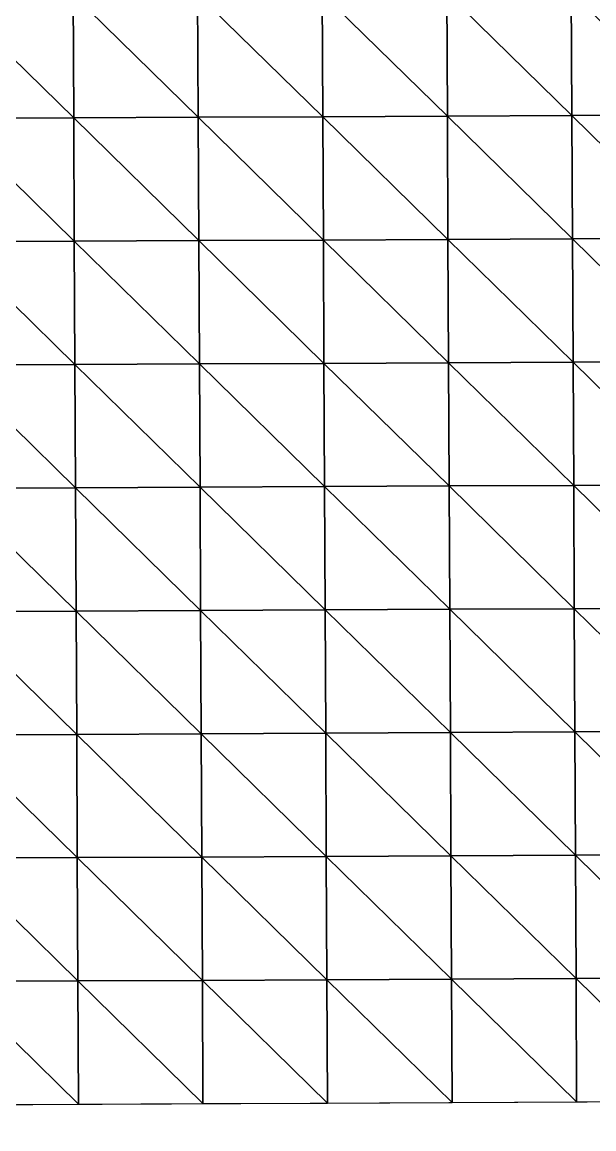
# Model space of a CAD drawing. Extents: x -372 to 678, y -263 to 741.
# Drawn here: x 445.8 to 503.5, y 214.8 to 326.4 of the extents above; entities that cross this region are included whole.
import ezdxf

# ---------------------------------------------------------------- set-up
doc = ezdxf.new("R2010")
doc.units = 0
doc.header["$LTSCALE"] = 0.0254
doc.layers.get('0').update_dxf_attribs({"linetype": 'CONTINUOUS'})
doc.layers.add('LOCATION_SNAPSHOT', color=144, linetype='CONTINUOUS')
doc.layers.add('LOCATION_TERRAIN', color=36, linetype='CONTINUOUS')

# ---------------------------------------------------------------- blocks, each defined once
blk = doc.blocks.new('LOCATION_SNAPSHOT_1')
at = {"color": 8}
mesh = blk.add_polyface(dxfattribs=at)
corners = [(-63.49, 214.77), (675.12, 740.67), (-66.01, 737.09), (677.64, 218.35)]
mesh.append_faces([[corners[k] for k in face] for face in [(0, 1, 2), (1, 0, 3)]], dxfattribs={"vtx0": -1, "color": 8})
blk = doc.blocks.new('LOCATION_TERRAIN_1')
at = {"color": 8}
mesh = blk.add_polyface(dxfattribs=at)
corners = [(488.74, 316.93, 12.62), (488.68, 329.36, 13.44), (476.11, 329.3, 12.85)]
mesh.append_faces([[corners[k] for k in face] for face in [(0, 1, 2)]], dxfattribs={"color": 8})
mesh = blk.add_polyface(dxfattribs=at)
corners = [(501.3, 316.99, 13.1), (501.24, 329.42, 14.02), (488.68, 329.36, 13.44)]
mesh.append_faces([[corners[k] for k in face] for face in [(0, 1, 2)]], dxfattribs={"color": 8})
mesh = blk.add_polyface(dxfattribs=at)
corners = [(501.3, 316.99, 13.1), (488.68, 329.36, 13.44), (488.74, 316.93, 12.62)]
mesh.append_faces([[corners[k] for k in face] for face in [(0, 1, 2)]], dxfattribs={"color": 8})
mesh = blk.add_polyface(dxfattribs=at)
corners = [(513.86, 317.05, 12.29), (513.8, 329.48, 13.47), (501.24, 329.42, 14.02)]
mesh.append_faces([[corners[k] for k in face] for face in [(0, 1, 2)]], dxfattribs={"color": 8})
mesh = blk.add_polyface(dxfattribs=at)
corners = [(513.86, 317.05, 12.29), (501.24, 329.42, 14.02), (501.3, 316.99, 13.1)]
mesh.append_faces([[corners[k] for k in face] for face in [(0, 1, 2)]], dxfattribs={"color": 8})
mesh = blk.add_polyface(dxfattribs=at)
corners = [(451.05, 316.75, 10.19), (450.99, 329.18, 10.68), (438.43, 329.12, 9.44)]
mesh.append_faces([[corners[k] for k in face] for face in [(0, 1, 2)]], dxfattribs={"color": 8})
mesh = blk.add_polyface(dxfattribs=at)
corners = [(451.05, 316.75, 10.19), (438.43, 329.12, 9.44), (438.49, 316.68, 9.05)]
mesh.append_faces([[corners[k] for k in face] for face in [(0, 1, 2)]], dxfattribs={"color": 8})
mesh = blk.add_polyface(dxfattribs=at)
corners = [(463.61, 316.81, 11.32), (463.55, 329.24, 11.93), (450.99, 329.18, 10.68)]
mesh.append_faces([[corners[k] for k in face] for face in [(0, 1, 2)]], dxfattribs={"color": 8})
mesh = blk.add_polyface(dxfattribs=at)
corners = [(463.61, 316.81, 11.32), (450.99, 329.18, 10.68), (451.05, 316.75, 10.19)]
mesh.append_faces([[corners[k] for k in face] for face in [(0, 1, 2)]], dxfattribs={"color": 8})
mesh = blk.add_polyface(dxfattribs=at)
corners = [(476.17, 316.87, 12.14), (476.11, 329.3, 12.85), (463.55, 329.24, 11.93)]
mesh.append_faces([[corners[k] for k in face] for face in [(0, 1, 2)]], dxfattribs={"color": 8})
mesh = blk.add_polyface(dxfattribs=at)
corners = [(476.17, 316.87, 12.14), (463.55, 329.24, 11.93), (463.61, 316.81, 11.32)]
mesh.append_faces([[corners[k] for k in face] for face in [(0, 1, 2)]], dxfattribs={"color": 8})
mesh = blk.add_polyface(dxfattribs=at)
corners = [(488.74, 316.93, 12.62), (476.11, 329.3, 12.85), (476.17, 316.87, 12.14)]
mesh.append_faces([[corners[k] for k in face] for face in [(0, 1, 2)]], dxfattribs={"color": 8})
mesh = blk.add_polyface(dxfattribs=at)
corners = [(513.92, 304.61, 11.11), (513.86, 317.05, 12.29), (501.3, 316.99, 13.1)]
mesh.append_faces([[corners[k] for k in face] for face in [(0, 1, 2)]], dxfattribs={"color": 8})
mesh = blk.add_polyface(dxfattribs=at)
corners = [(451.11, 304.31, 9.7), (451.05, 316.75, 10.19), (438.49, 316.68, 9.05)]
mesh.append_faces([[corners[k] for k in face] for face in [(0, 1, 2)]], dxfattribs={"color": 8})
mesh = blk.add_polyface(dxfattribs=at)
corners = [(451.11, 304.31, 9.7), (438.49, 316.68, 9.05), (438.55, 304.25, 8.67)]
mesh.append_faces([[corners[k] for k in face] for face in [(0, 1, 2)]], dxfattribs={"color": 8})
mesh = blk.add_polyface(dxfattribs=at)
corners = [(463.67, 304.37, 10.72), (463.61, 316.81, 11.32), (451.05, 316.75, 10.19)]
mesh.append_faces([[corners[k] for k in face] for face in [(0, 1, 2)]], dxfattribs={"color": 8})
mesh = blk.add_polyface(dxfattribs=at)
corners = [(463.67, 304.37, 10.72), (451.05, 316.75, 10.19), (451.11, 304.31, 9.7)]
mesh.append_faces([[corners[k] for k in face] for face in [(0, 1, 2)]], dxfattribs={"color": 8})
mesh = blk.add_polyface(dxfattribs=at)
corners = [(476.23, 304.43, 11.43), (476.17, 316.87, 12.14), (463.61, 316.81, 11.32)]
mesh.append_faces([[corners[k] for k in face] for face in [(0, 1, 2)]], dxfattribs={"color": 8})
mesh = blk.add_polyface(dxfattribs=at)
corners = [(476.23, 304.43, 11.43), (463.61, 316.81, 11.32), (463.67, 304.37, 10.72)]
mesh.append_faces([[corners[k] for k in face] for face in [(0, 1, 2)]], dxfattribs={"color": 8})
mesh = blk.add_polyface(dxfattribs=at)
corners = [(488.8, 304.49, 11.8), (488.74, 316.93, 12.62), (476.17, 316.87, 12.14)]
mesh.append_faces([[corners[k] for k in face] for face in [(0, 1, 2)]], dxfattribs={"color": 8})
mesh = blk.add_polyface(dxfattribs=at)
corners = [(488.8, 304.49, 11.8), (476.17, 316.87, 12.14), (476.23, 304.43, 11.43)]
mesh.append_faces([[corners[k] for k in face] for face in [(0, 1, 2)]], dxfattribs={"color": 8})
mesh = blk.add_polyface(dxfattribs=at)
corners = [(501.36, 304.55, 12.17), (501.3, 316.99, 13.1), (488.74, 316.93, 12.62)]
mesh.append_faces([[corners[k] for k in face] for face in [(0, 1, 2)]], dxfattribs={"color": 8})
mesh = blk.add_polyface(dxfattribs=at)
corners = [(501.36, 304.55, 12.17), (488.74, 316.93, 12.62), (488.8, 304.49, 11.8)]
mesh.append_faces([[corners[k] for k in face] for face in [(0, 1, 2)]], dxfattribs={"color": 8})
mesh = blk.add_polyface(dxfattribs=at)
corners = [(513.92, 304.61, 11.11), (501.3, 316.99, 13.1), (501.36, 304.55, 12.17)]
mesh.append_faces([[corners[k] for k in face] for face in [(0, 1, 2)]], dxfattribs={"color": 8})
mesh = blk.add_polyface(dxfattribs=at)
corners = [(451.17, 291.87, 9.53), (451.11, 304.31, 9.7), (438.55, 304.25, 8.67)]
mesh.append_faces([[corners[k] for k in face] for face in [(0, 1, 2)]], dxfattribs={"color": 8})
mesh = blk.add_polyface(dxfattribs=at)
corners = [(451.17, 291.87, 9.53), (438.55, 304.25, 8.67), (438.61, 291.81, 8.82)]
mesh.append_faces([[corners[k] for k in face] for face in [(0, 1, 2)]], dxfattribs={"color": 8})
mesh = blk.add_polyface(dxfattribs=at)
corners = [(463.73, 291.93, 10.23), (463.67, 304.37, 10.72), (451.11, 304.31, 9.7)]
mesh.append_faces([[corners[k] for k in face] for face in [(0, 1, 2)]], dxfattribs={"color": 8})
mesh = blk.add_polyface(dxfattribs=at)
corners = [(463.73, 291.93, 10.23), (451.11, 304.31, 9.7), (451.17, 291.87, 9.53)]
mesh.append_faces([[corners[k] for k in face] for face in [(0, 1, 2)]], dxfattribs={"color": 8})
mesh = blk.add_polyface(dxfattribs=at)
corners = [(476.29, 291.99, 10.69), (476.23, 304.43, 11.43), (463.67, 304.37, 10.72)]
mesh.append_faces([[corners[k] for k in face] for face in [(0, 1, 2)]], dxfattribs={"color": 8})
mesh = blk.add_polyface(dxfattribs=at)
corners = [(476.29, 291.99, 10.69), (463.67, 304.37, 10.72), (463.73, 291.93, 10.23)]
mesh.append_faces([[corners[k] for k in face] for face in [(0, 1, 2)]], dxfattribs={"color": 8})
mesh = blk.add_polyface(dxfattribs=at)
corners = [(488.86, 292.05, 10.88), (488.8, 304.49, 11.8), (476.23, 304.43, 11.43)]
mesh.append_faces([[corners[k] for k in face] for face in [(0, 1, 2)]], dxfattribs={"color": 8})
mesh = blk.add_polyface(dxfattribs=at)
corners = [(488.86, 292.05, 10.88), (476.23, 304.43, 11.43), (476.29, 291.99, 10.69)]
mesh.append_faces([[corners[k] for k in face] for face in [(0, 1, 2)]], dxfattribs={"color": 8})
mesh = blk.add_polyface(dxfattribs=at)
corners = [(501.42, 292.12, 11.07), (501.36, 304.55, 12.17), (488.8, 304.49, 11.8)]
mesh.append_faces([[corners[k] for k in face] for face in [(0, 1, 2)]], dxfattribs={"color": 8})
mesh = blk.add_polyface(dxfattribs=at)
corners = [(501.42, 292.12, 11.07), (488.8, 304.49, 11.8), (488.86, 292.05, 10.88)]
mesh.append_faces([[corners[k] for k in face] for face in [(0, 1, 2)]], dxfattribs={"color": 8})
mesh = blk.add_polyface(dxfattribs=at)
corners = [(513.98, 292.18, 10.13), (513.92, 304.61, 11.11), (501.36, 304.55, 12.17)]
mesh.append_faces([[corners[k] for k in face] for face in [(0, 1, 2)]], dxfattribs={"color": 8})
mesh = blk.add_polyface(dxfattribs=at)
corners = [(513.98, 292.18, 10.13), (501.36, 304.55, 12.17), (501.42, 292.12, 11.07)]
mesh.append_faces([[corners[k] for k in face] for face in [(0, 1, 2)]], dxfattribs={"color": 8})
mesh = blk.add_polyface(dxfattribs=at)
corners = [(451.23, 279.44, 9.53), (451.17, 291.87, 9.53), (438.61, 291.81, 8.82)]
mesh.append_faces([[corners[k] for k in face] for face in [(0, 1, 2)]], dxfattribs={"color": 8})
mesh = blk.add_polyface(dxfattribs=at)
corners = [(451.23, 279.44, 9.53), (438.61, 291.81, 8.82), (438.67, 279.38, 9.26)]
mesh.append_faces([[corners[k] for k in face] for face in [(0, 1, 2)]], dxfattribs={"color": 8})
mesh = blk.add_polyface(dxfattribs=at)
corners = [(463.79, 279.5, 9.8), (463.73, 291.93, 10.23), (451.17, 291.87, 9.53)]
mesh.append_faces([[corners[k] for k in face] for face in [(0, 1, 2)]], dxfattribs={"color": 8})
mesh = blk.add_polyface(dxfattribs=at)
corners = [(463.79, 279.5, 9.8), (451.17, 291.87, 9.53), (451.23, 279.44, 9.53)]
mesh.append_faces([[corners[k] for k in face] for face in [(0, 1, 2)]], dxfattribs={"color": 8})
mesh = blk.add_polyface(dxfattribs=at)
corners = [(476.35, 279.56, 9.93), (476.29, 291.99, 10.69), (463.73, 291.93, 10.23)]
mesh.append_faces([[corners[k] for k in face] for face in [(0, 1, 2)]], dxfattribs={"color": 8})
mesh = blk.add_polyface(dxfattribs=at)
corners = [(476.35, 279.56, 9.93), (463.73, 291.93, 10.23), (463.79, 279.5, 9.8)]
mesh.append_faces([[corners[k] for k in face] for face in [(0, 1, 2)]], dxfattribs={"color": 8})
mesh = blk.add_polyface(dxfattribs=at)
corners = [(488.92, 279.62, 9.9), (488.86, 292.05, 10.88), (476.29, 291.99, 10.69)]
mesh.append_faces([[corners[k] for k in face] for face in [(0, 1, 2)]], dxfattribs={"color": 8})
mesh = blk.add_polyface(dxfattribs=at)
corners = [(488.92, 279.62, 9.9), (476.29, 291.99, 10.69), (476.35, 279.56, 9.93)]
mesh.append_faces([[corners[k] for k in face] for face in [(0, 1, 2)]], dxfattribs={"color": 8})
mesh = blk.add_polyface(dxfattribs=at)
corners = [(501.48, 279.68, 9.87), (501.42, 292.12, 11.07), (488.86, 292.05, 10.88)]
mesh.append_faces([[corners[k] for k in face] for face in [(0, 1, 2)]], dxfattribs={"color": 8})
mesh = blk.add_polyface(dxfattribs=at)
corners = [(501.48, 279.68, 9.87), (488.86, 292.05, 10.88), (488.92, 279.62, 9.9)]
mesh.append_faces([[corners[k] for k in face] for face in [(0, 1, 2)]], dxfattribs={"color": 8})
mesh = blk.add_polyface(dxfattribs=at)
corners = [(514.04, 279.74, 9.25), (513.98, 292.18, 10.13), (501.42, 292.12, 11.07)]
mesh.append_faces([[corners[k] for k in face] for face in [(0, 1, 2)]], dxfattribs={"color": 8})
mesh = blk.add_polyface(dxfattribs=at)
corners = [(514.04, 279.74, 9.25), (501.42, 292.12, 11.07), (501.48, 279.68, 9.87)]
mesh.append_faces([[corners[k] for k in face] for face in [(0, 1, 2)]], dxfattribs={"color": 8})
mesh = blk.add_polyface(dxfattribs=at)
corners = [(451.29, 267, 9.53), (451.23, 279.44, 9.53), (438.67, 279.38, 9.26)]
mesh.append_faces([[corners[k] for k in face] for face in [(0, 1, 2)]], dxfattribs={"color": 8})
mesh = blk.add_polyface(dxfattribs=at)
corners = [(451.29, 267, 9.53), (438.67, 279.38, 9.26), (438.73, 266.94, 9.69)]
mesh.append_faces([[corners[k] for k in face] for face in [(0, 1, 2)]], dxfattribs={"color": 8})
mesh = blk.add_polyface(dxfattribs=at)
corners = [(463.85, 267.06, 9.37), (463.79, 279.5, 9.8), (451.23, 279.44, 9.53)]
mesh.append_faces([[corners[k] for k in face] for face in [(0, 1, 2)]], dxfattribs={"color": 8})
mesh = blk.add_polyface(dxfattribs=at)
corners = [(463.85, 267.06, 9.37), (451.23, 279.44, 9.53), (451.29, 267, 9.53)]
mesh.append_faces([[corners[k] for k in face] for face in [(0, 1, 2)]], dxfattribs={"color": 8})
mesh = blk.add_polyface(dxfattribs=at)
corners = [(476.41, 267.12, 9.17), (476.35, 279.56, 9.93), (463.79, 279.5, 9.8)]
mesh.append_faces([[corners[k] for k in face] for face in [(0, 1, 2)]], dxfattribs={"color": 8})
mesh = blk.add_polyface(dxfattribs=at)
corners = [(476.41, 267.12, 9.17), (463.79, 279.5, 9.8), (463.85, 267.06, 9.37)]
mesh.append_faces([[corners[k] for k in face] for face in [(0, 1, 2)]], dxfattribs={"color": 8})
mesh = blk.add_polyface(dxfattribs=at)
corners = [(488.98, 267.18, 8.92), (488.92, 279.62, 9.9), (476.35, 279.56, 9.93)]
mesh.append_faces([[corners[k] for k in face] for face in [(0, 1, 2)]], dxfattribs={"color": 8})
mesh = blk.add_polyface(dxfattribs=at)
corners = [(488.98, 267.18, 8.92), (476.35, 279.56, 9.93), (476.41, 267.12, 9.17)]
mesh.append_faces([[corners[k] for k in face] for face in [(0, 1, 2)]], dxfattribs={"color": 8})
mesh = blk.add_polyface(dxfattribs=at)
corners = [(501.54, 267.24, 8.68), (501.48, 279.68, 9.87), (488.92, 279.62, 9.9)]
mesh.append_faces([[corners[k] for k in face] for face in [(0, 1, 2)]], dxfattribs={"color": 8})
mesh = blk.add_polyface(dxfattribs=at)
corners = [(501.54, 267.24, 8.68), (488.92, 279.62, 9.9), (488.98, 267.18, 8.92)]
mesh.append_faces([[corners[k] for k in face] for face in [(0, 1, 2)]], dxfattribs={"color": 8})
mesh = blk.add_polyface(dxfattribs=at)
corners = [(514.1, 267.3, 8.37), (514.04, 279.74, 9.25), (501.48, 279.68, 9.87)]
mesh.append_faces([[corners[k] for k in face] for face in [(0, 1, 2)]], dxfattribs={"color": 8})
mesh = blk.add_polyface(dxfattribs=at)
corners = [(514.1, 267.3, 8.37), (501.48, 279.68, 9.87), (501.54, 267.24, 8.68)]
mesh.append_faces([[corners[k] for k in face] for face in [(0, 1, 2)]], dxfattribs={"color": 8})
mesh = blk.add_polyface(dxfattribs=at)
corners = [(451.35, 254.56, 9.63), (451.29, 267, 9.53), (438.73, 266.94, 9.69)]
mesh.append_faces([[corners[k] for k in face] for face in [(0, 1, 2)]], dxfattribs={"color": 8})
mesh = blk.add_polyface(dxfattribs=at)
corners = [(451.35, 254.56, 9.63), (438.73, 266.94, 9.69), (438.79, 254.5, 9.9)]
mesh.append_faces([[corners[k] for k in face] for face in [(0, 1, 2)]], dxfattribs={"color": 8})
mesh = blk.add_polyface(dxfattribs=at)
corners = [(463.91, 254.62, 9.37), (463.85, 267.06, 9.37), (451.29, 267, 9.53)]
mesh.append_faces([[corners[k] for k in face] for face in [(0, 1, 2)]], dxfattribs={"color": 8})
mesh = blk.add_polyface(dxfattribs=at)
corners = [(463.91, 254.62, 9.37), (451.29, 267, 9.53), (451.35, 254.56, 9.63)]
mesh.append_faces([[corners[k] for k in face] for face in [(0, 1, 2)]], dxfattribs={"color": 8})
mesh = blk.add_polyface(dxfattribs=at)
corners = [(476.47, 254.69, 9.07), (476.41, 267.12, 9.17), (463.85, 267.06, 9.37)]
mesh.append_faces([[corners[k] for k in face] for face in [(0, 1, 2)]], dxfattribs={"color": 8})
mesh = blk.add_polyface(dxfattribs=at)
corners = [(476.47, 254.69, 9.07), (463.85, 267.06, 9.37), (463.91, 254.62, 9.37)]
mesh.append_faces([[corners[k] for k in face] for face in [(0, 1, 2)]], dxfattribs={"color": 8})
mesh = blk.add_polyface(dxfattribs=at)
corners = [(489.04, 254.75, 8.74), (488.98, 267.18, 8.92), (476.41, 267.12, 9.17)]
mesh.append_faces([[corners[k] for k in face] for face in [(0, 1, 2)]], dxfattribs={"color": 8})
mesh = blk.add_polyface(dxfattribs=at)
corners = [(489.04, 254.75, 8.74), (476.41, 267.12, 9.17), (476.47, 254.69, 9.07)]
mesh.append_faces([[corners[k] for k in face] for face in [(0, 1, 2)]], dxfattribs={"color": 8})
mesh = blk.add_polyface(dxfattribs=at)
corners = [(501.6, 254.81, 8.41), (501.54, 267.24, 8.68), (488.98, 267.18, 8.92)]
mesh.append_faces([[corners[k] for k in face] for face in [(0, 1, 2)]], dxfattribs={"color": 8})
mesh = blk.add_polyface(dxfattribs=at)
corners = [(501.6, 254.81, 8.41), (488.98, 267.18, 8.92), (489.04, 254.75, 8.74)]
mesh.append_faces([[corners[k] for k in face] for face in [(0, 1, 2)]], dxfattribs={"color": 8})
mesh = blk.add_polyface(dxfattribs=at)
corners = [(514.16, 254.87, 8.2), (514.1, 267.3, 8.37), (501.54, 267.24, 8.68)]
mesh.append_faces([[corners[k] for k in face] for face in [(0, 1, 2)]], dxfattribs={"color": 8})
mesh = blk.add_polyface(dxfattribs=at)
corners = [(514.16, 254.87, 8.2), (501.54, 267.24, 8.68), (501.6, 254.81, 8.41)]
mesh.append_faces([[corners[k] for k in face] for face in [(0, 1, 2)]], dxfattribs={"color": 8})
mesh = blk.add_polyface(dxfattribs=at)
corners = [(451.41, 242.13, 9.8), (451.35, 254.56, 9.63), (438.79, 254.5, 9.9)]
mesh.append_faces([[corners[k] for k in face] for face in [(0, 1, 2)]], dxfattribs={"color": 8})
mesh = blk.add_polyface(dxfattribs=at)
corners = [(463.97, 242.19, 9.64), (463.91, 254.62, 9.37), (451.35, 254.56, 9.63)]
mesh.append_faces([[corners[k] for k in face] for face in [(0, 1, 2)]], dxfattribs={"color": 8})
mesh = blk.add_polyface(dxfattribs=at)
corners = [(463.97, 242.19, 9.64), (451.35, 254.56, 9.63), (451.41, 242.13, 9.8)]
mesh.append_faces([[corners[k] for k in face] for face in [(0, 1, 2)]], dxfattribs={"color": 8})
mesh = blk.add_polyface(dxfattribs=at)
corners = [(476.53, 242.25, 9.4), (476.47, 254.69, 9.07), (463.91, 254.62, 9.37)]
mesh.append_faces([[corners[k] for k in face] for face in [(0, 1, 2)]], dxfattribs={"color": 8})
mesh = blk.add_polyface(dxfattribs=at)
corners = [(476.53, 242.25, 9.4), (463.91, 254.62, 9.37), (463.97, 242.19, 9.64)]
mesh.append_faces([[corners[k] for k in face] for face in [(0, 1, 2)]], dxfattribs={"color": 8})
mesh = blk.add_polyface(dxfattribs=at)
corners = [(489.1, 242.31, 9.07), (489.04, 254.75, 8.74), (476.47, 254.69, 9.07)]
mesh.append_faces([[corners[k] for k in face] for face in [(0, 1, 2)]], dxfattribs={"color": 8})
mesh = blk.add_polyface(dxfattribs=at)
corners = [(489.1, 242.31, 9.07), (476.47, 254.69, 9.07), (476.53, 242.25, 9.4)]
mesh.append_faces([[corners[k] for k in face] for face in [(0, 1, 2)]], dxfattribs={"color": 8})
mesh = blk.add_polyface(dxfattribs=at)
corners = [(501.66, 242.37, 8.74), (501.6, 254.81, 8.41), (489.04, 254.75, 8.74)]
mesh.append_faces([[corners[k] for k in face] for face in [(0, 1, 2)]], dxfattribs={"color": 8})
mesh = blk.add_polyface(dxfattribs=at)
corners = [(501.66, 242.37, 8.74), (489.04, 254.75, 8.74), (489.1, 242.31, 9.07)]
mesh.append_faces([[corners[k] for k in face] for face in [(0, 1, 2)]], dxfattribs={"color": 8})
mesh = blk.add_polyface(dxfattribs=at)
corners = [(514.22, 242.43, 8.48), (514.16, 254.87, 8.2), (501.6, 254.81, 8.41)]
mesh.append_faces([[corners[k] for k in face] for face in [(0, 1, 2)]], dxfattribs={"color": 8})
mesh = blk.add_polyface(dxfattribs=at)
corners = [(514.22, 242.43, 8.48), (501.6, 254.81, 8.41), (501.66, 242.37, 8.74)]
mesh.append_faces([[corners[k] for k in face] for face in [(0, 1, 2)]], dxfattribs={"color": 8})
mesh = blk.add_polyface(dxfattribs=at)
corners = [(451.41, 242.13, 9.8), (438.79, 254.5, 9.9), (438.85, 242.07, 9.95)]
mesh.append_faces([[corners[k] for k in face] for face in [(0, 1, 2)]], dxfattribs={"color": 8})
mesh = blk.add_polyface(dxfattribs=at)
corners = [(476.59, 229.81, 9.73), (476.53, 242.25, 9.4), (463.97, 242.19, 9.64)]
mesh.append_faces([[corners[k] for k in face] for face in [(0, 1, 2)]], dxfattribs={"color": 8})
mesh = blk.add_polyface(dxfattribs=at)
corners = [(489.16, 229.87, 9.4), (489.1, 242.31, 9.07), (476.53, 242.25, 9.4)]
mesh.append_faces([[corners[k] for k in face] for face in [(0, 1, 2)]], dxfattribs={"color": 8})
mesh = blk.add_polyface(dxfattribs=at)
corners = [(489.16, 229.87, 9.4), (476.53, 242.25, 9.4), (476.59, 229.81, 9.73)]
mesh.append_faces([[corners[k] for k in face] for face in [(0, 1, 2)]], dxfattribs={"color": 8})
mesh = blk.add_polyface(dxfattribs=at)
corners = [(501.72, 229.93, 9.07), (501.66, 242.37, 8.74), (489.1, 242.31, 9.07)]
mesh.append_faces([[corners[k] for k in face] for face in [(0, 1, 2)]], dxfattribs={"color": 8})
mesh = blk.add_polyface(dxfattribs=at)
corners = [(501.72, 229.93, 9.07), (489.1, 242.31, 9.07), (489.16, 229.87, 9.4)]
mesh.append_faces([[corners[k] for k in face] for face in [(0, 1, 2)]], dxfattribs={"color": 8})
mesh = blk.add_polyface(dxfattribs=at)
corners = [(514.28, 229.99, 8.76), (514.22, 242.43, 8.48), (501.66, 242.37, 8.74)]
mesh.append_faces([[corners[k] for k in face] for face in [(0, 1, 2)]], dxfattribs={"color": 8})
mesh = blk.add_polyface(dxfattribs=at)
corners = [(514.28, 229.99, 8.76), (501.66, 242.37, 8.74), (501.72, 229.93, 9.07)]
mesh.append_faces([[corners[k] for k in face] for face in [(0, 1, 2)]], dxfattribs={"color": 8})
mesh = blk.add_polyface(dxfattribs=at)
corners = [(451.47, 229.69, 9.96), (451.41, 242.13, 9.8), (438.85, 242.07, 9.95)]
mesh.append_faces([[corners[k] for k in face] for face in [(0, 1, 2)]], dxfattribs={"color": 8})
mesh = blk.add_polyface(dxfattribs=at)
corners = [(451.47, 229.69, 9.96), (438.85, 242.07, 9.95), (438.91, 229.63, 10.01)]
mesh.append_faces([[corners[k] for k in face] for face in [(0, 1, 2)]], dxfattribs={"color": 8})
mesh = blk.add_polyface(dxfattribs=at)
corners = [(464.03, 229.75, 9.91), (463.97, 242.19, 9.64), (451.41, 242.13, 9.8)]
mesh.append_faces([[corners[k] for k in face] for face in [(0, 1, 2)]], dxfattribs={"color": 8})
mesh = blk.add_polyface(dxfattribs=at)
corners = [(464.03, 229.75, 9.91), (451.41, 242.13, 9.8), (451.47, 229.69, 9.96)]
mesh.append_faces([[corners[k] for k in face] for face in [(0, 1, 2)]], dxfattribs={"color": 8})
mesh = blk.add_polyface(dxfattribs=at)
corners = [(476.59, 229.81, 9.73), (463.97, 242.19, 9.64), (464.03, 229.75, 9.91)]
mesh.append_faces([[corners[k] for k in face] for face in [(0, 1, 2)]], dxfattribs={"color": 8})
mesh = blk.add_polyface(dxfattribs=at)
corners = [(514.34, 217.56, 8.85), (514.28, 229.99, 8.76), (501.72, 229.93, 9.07)]
mesh.append_faces([[corners[k] for k in face] for face in [(0, 1, 2)]], dxfattribs={"color": 8})
mesh = blk.add_polyface(dxfattribs=at)
corners = [(451.53, 217.26, 10.22), (451.47, 229.69, 9.96), (438.91, 229.63, 10.01)]
mesh.append_faces([[corners[k] for k in face] for face in [(0, 1, 2)]], dxfattribs={"color": 8})
mesh = blk.add_polyface(dxfattribs=at)
corners = [(451.53, 217.26, 10.22), (438.91, 229.63, 10.01), (438.97, 217.19, 10.09)]
mesh.append_faces([[corners[k] for k in face] for face in [(0, 1, 2)]], dxfattribs={"color": 8})
mesh = blk.add_polyface(dxfattribs=at)
corners = [(464.09, 217.32, 10.34), (464.03, 229.75, 9.91), (451.47, 229.69, 9.96)]
mesh.append_faces([[corners[k] for k in face] for face in [(0, 1, 2)]], dxfattribs={"color": 8})
mesh = blk.add_polyface(dxfattribs=at)
corners = [(464.09, 217.32, 10.34), (451.47, 229.69, 9.96), (451.53, 217.26, 10.22)]
mesh.append_faces([[corners[k] for k in face] for face in [(0, 1, 2)]], dxfattribs={"color": 8})
mesh = blk.add_polyface(dxfattribs=at)
corners = [(476.65, 217.38, 10.19), (476.59, 229.81, 9.73), (464.03, 229.75, 9.91)]
mesh.append_faces([[corners[k] for k in face] for face in [(0, 1, 2)]], dxfattribs={"color": 8})
mesh = blk.add_polyface(dxfattribs=at)
corners = [(476.65, 217.38, 10.19), (464.03, 229.75, 9.91), (464.09, 217.32, 10.34)]
mesh.append_faces([[corners[k] for k in face] for face in [(0, 1, 2)]], dxfattribs={"color": 8})
mesh = blk.add_polyface(dxfattribs=at)
corners = [(489.22, 217.44, 9.73), (489.16, 229.87, 9.4), (476.59, 229.81, 9.73)]
mesh.append_faces([[corners[k] for k in face] for face in [(0, 1, 2)]], dxfattribs={"color": 8})
mesh = blk.add_polyface(dxfattribs=at)
corners = [(489.22, 217.44, 9.73), (476.59, 229.81, 9.73), (476.65, 217.38, 10.19)]
mesh.append_faces([[corners[k] for k in face] for face in [(0, 1, 2)]], dxfattribs={"color": 8})
mesh = blk.add_polyface(dxfattribs=at)
corners = [(501.78, 217.5, 9.28), (501.72, 229.93, 9.07), (489.16, 229.87, 9.4)]
mesh.append_faces([[corners[k] for k in face] for face in [(0, 1, 2)]], dxfattribs={"color": 8})
mesh = blk.add_polyface(dxfattribs=at)
corners = [(501.78, 217.5, 9.28), (489.16, 229.87, 9.4), (489.22, 217.44, 9.73)]
mesh.append_faces([[corners[k] for k in face] for face in [(0, 1, 2)]], dxfattribs={"color": 8})
mesh = blk.add_polyface(dxfattribs=at)
corners = [(514.34, 217.56, 8.85), (501.72, 229.93, 9.07), (501.78, 217.5, 9.28)]
mesh.append_faces([[corners[k] for k in face] for face in [(0, 1, 2)]], dxfattribs={"color": 8})

msp = doc.modelspace()

# ---------------------------------------------------------------- block references
at = {"layer": 'LOCATION_SNAPSHOT', "color": 0}
msp.add_blockref('LOCATION_SNAPSHOT_1', (0, 0), dxfattribs=at)
at = {"layer": 'LOCATION_TERRAIN', "color": 0}
msp.add_blockref('LOCATION_TERRAIN_1', (0, 0), dxfattribs=at)

doc.saveas('drawing.dxf')
